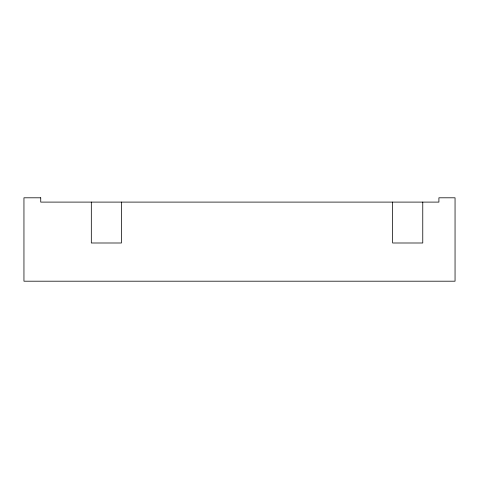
<?xml version="1.0" encoding="UTF-8"?>
<svg xmlns="http://www.w3.org/2000/svg" width="479" height="479" viewBox="0 0 479 479"><rect width="100%" height="100%" fill="white"/><g stroke="black" fill="none" stroke-linecap="round" stroke-linejoin="round"><path stroke-width="0.72" d="M422.765 202.102L422.765 242.997L392.636 242.997L392.636 202.102M121.45 202.102L121.45 242.997L91.321 242.997L91.321 202.102M40.739 197.803L23.95 197.803L23.95 281.197L455.05 281.197L455.05 197.803L438.908 197.803L438.908 202.102L40.739 202.102L40.739 197.803"/></g></svg>
